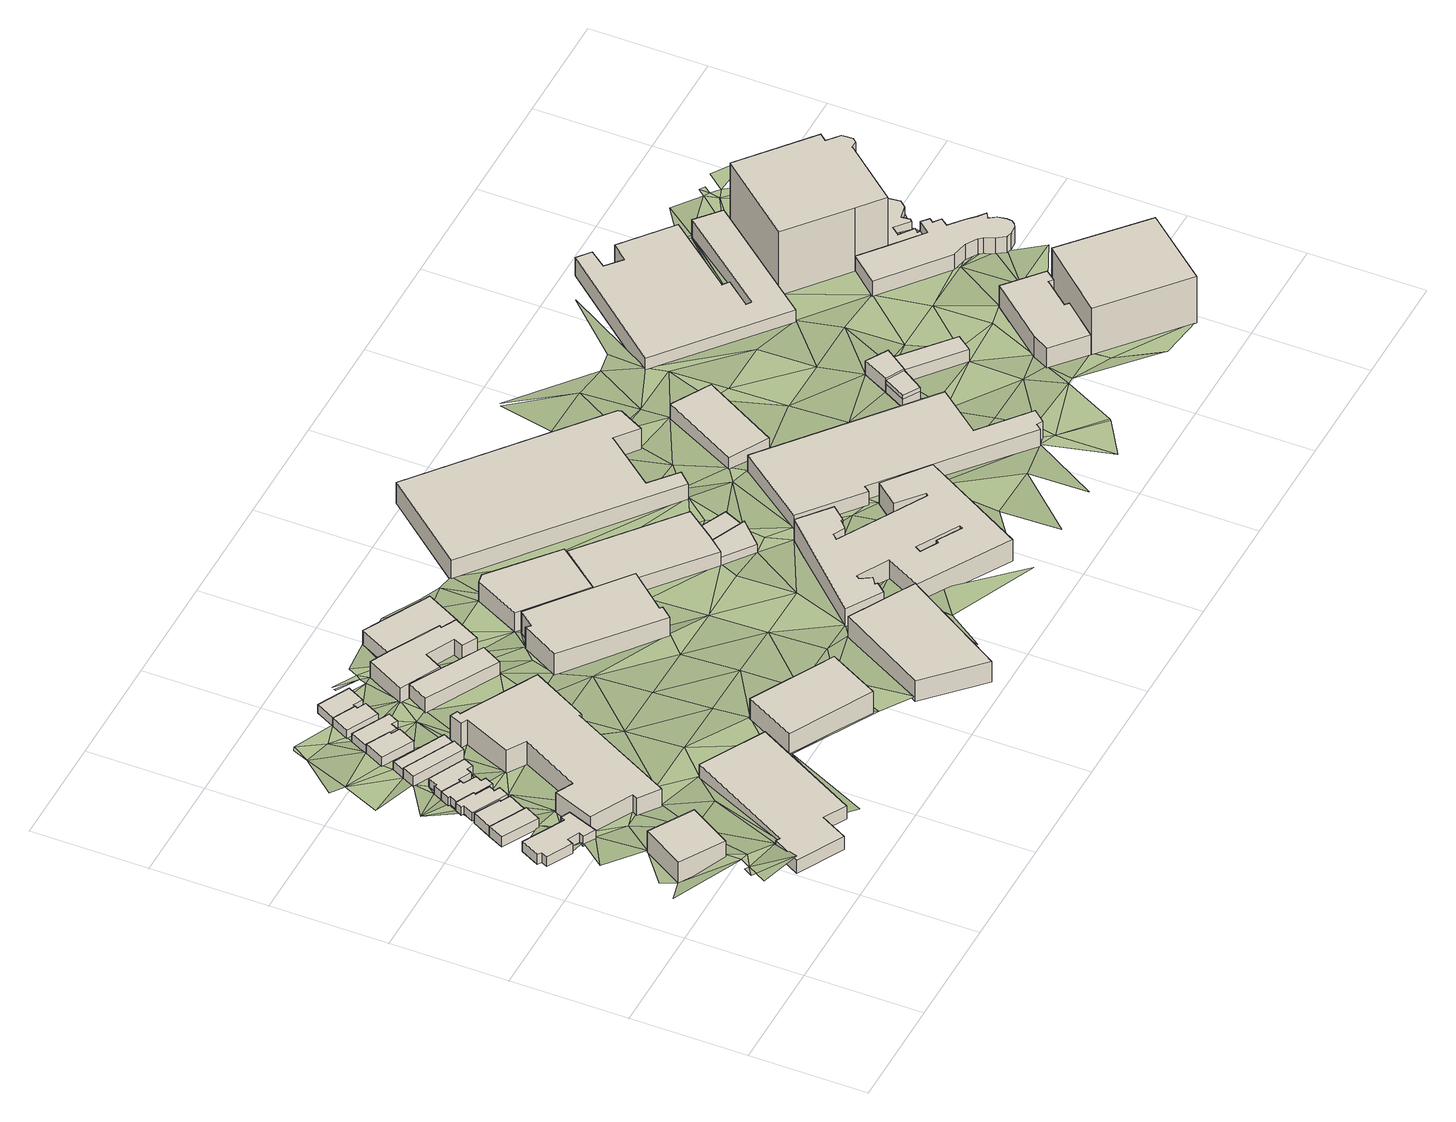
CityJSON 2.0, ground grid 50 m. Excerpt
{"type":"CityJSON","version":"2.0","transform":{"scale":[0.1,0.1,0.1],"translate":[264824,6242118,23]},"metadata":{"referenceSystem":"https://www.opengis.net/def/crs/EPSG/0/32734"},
"CityObjects":{
"building1":{"type":"Building","attributes":{"address":"28 Queens Park Road Salt River Cape Town","building":"manufacture","building:levels":"3","footprint":{"type":"Polygon"},"plus_code":"C5XFX8X5+XMR","ground_height":41.15,"building_height":9.7,"roof_height":50.85},"geometry":[{"type":"Solid","lod":"1","boundaries":[[[[0,1,2,3]],[[1,4,5,2]],[[4,6,7,5]],[[6,0,3,7]],[[3,2,5,7]],[[6,4,1,0]]]]}]},
"building2":{"type":"Building","attributes":{"address":"27B Hares Avenue Salt River Cape Town","building":"commercial","building:levels":"1","footprint":{"type":"Polygon"},"plus_code":"C4XVXMXQ+XQX","ground_height":38.68,"building_height":4.1,"roof_height":42.78},"geometry":[{"type":"Solid","lod":"1","boundaries":[[[[8,9,10,11]],[[9,12,13,10]],[[12,14,15,13]],[[14,16,17,15]],[[16,18,19,17]],[[18,20,21,19]],[[20,22,23,21]],[[22,24,25,23]],[[24,26,27,25]],[[26,28,29,27]],[[28,30,31,29]],[[30,8,11,31]],[[11,10,13,15,17,19,21,23,25,27,29,31]],[[30,28,26,24,22,20,18,16,14,12,9,8]]]]}]},
"building3":{"type":"Building","attributes":{"address":"27A Hares Avenue Salt River Cape Town","building":"house","building:levels":"1","footprint":{"type":"Polygon"},"plus_code":"C4XVXMX8+XGX","ground_height":37.43,"building_height":4.1,"roof_height":41.53},"geometry":[{"type":"Solid","lod":"1","boundaries":[[[[32,33,34,35]],[[33,36,37,34]],[[36,38,39,37]],[[38,40,41,39]],[[40,32,35,41]],[[35,34,37,39,41]],[[40,38,36,33,32]]]]}]},
"building4":{"type":"Building","attributes":{"address":"27 Hares Avenue Salt River Cape Town","building":"house","building:levels":"1","footprint":{"type":"Polygon"},"plus_code":"C5X2XRX6+XQV","ground_height":37.43,"building_height":4.1,"roof_height":41.53},"geometry":[{"type":"Solid","lod":"1","boundaries":[[[[32,40,41,35]],[[40,42,43,41]],[[42,44,45,43]],[[44,46,47,45]],[[46,48,49,47]],[[48,32,35,49]],[[35,41,43,45,47,49]],[[48,46,44,42,40,32]]]]}]},
"building5":{"type":"Building","attributes":{"address":"25 Hares Avenue Salt River Cape Town","building":"house","building:levels":"1","footprint":{"type":"Polygon"},"plus_code":"C5X7X9XQ+XFV","ground_height":36.45,"building_height":4.1,"roof_height":40.55},"geometry":[{"type":"Solid","lod":"1","boundaries":[[[[50,51,52,53,54,55]],[[51,56,57,53,52]],[[56,58,59,57]],[[58,60,61,59]],[[60,62,63,61]],[[62,64,65,63]],[[64,66,67,65]],[[66,68,69,67]],[[68,70,71,69]],[[70,72,73,71]],[[72,50,55,54,73]],[[54,53,57,59,61,63,65,67,69,71,73]],[[72,70,68,66,64,62,60,58,56,51,50]]]]}]},
"building6":{"type":"Building","attributes":{"address":"23 Hares Avenue Salt River Cape Town","building":"house","building:levels":"1","footprint":{"type":"Polygon"},"plus_code":"C5XCX6XR+X9R","ground_height":35.46,"building_height":4.1,"roof_height":39.56},"geometry":[{"type":"Solid","lod":"1","boundaries":[[[[74,75,55,52]],[[75,76,77,55]],[[76,78,79,77]],[[78,80,81,79]],[[80,82,83,81]],[[82,84,85,83]],[[84,86,87,85]],[[86,88,89,87]],[[88,90,91,89]],[[90,92,93,91]],[[92,74,52,93]],[[52,55,77,79,81,83,85,87,89,91,93]],[[92,90,88,86,84,82,80,78,76,75,74]]]]}]},
"building7":{"type":"Building","attributes":{"address":"21 Hares Avenue Salt River Cape Town","building":"house","building:levels":"1","footprint":{"type":"Polygon"},"plus_code":"C5XJXVXQ+XWW","ground_height":35.46,"building_height":4.1,"roof_height":39.56},"geometry":[{"type":"Solid","lod":"1","boundaries":[[[[88,86,87,89]],[[86,94,95,87]],[[94,96,97,95]],[[96,98,99,97]],[[98,100,101,99]],[[100,102,103,101]],[[102,104,105,103]],[[104,106,107,105]],[[106,108,109,107]],[[108,88,89,109]],[[89,87,95,97,99,101,103,105,107,109]],[[108,106,104,102,100,98,96,94,86,88]]]]}]},
"building8":{"type":"Building","attributes":{"address":"21 Queens Park Road Salt River Cape Town","building":"manufacture","building:levels":"1","footprint":{"type":"Polygon"},"plus_code":"C7XQX5X5+XXR","ground_height":41.12,"building_height":4.1,"roof_height":45.22},"geometry":[{"type":"Solid","lod":"1","boundaries":[[[[110,111,112,113]],[[111,114,115,112]],[[114,116,117,115]],[[116,118,119,117]],[[118,120,121,119]],[[120,122,123,121]],[[122,124,125,123]],[[124,110,113,125]],[[113,112,115,117,119,121,123,125]],[[124,122,120,118,116,114,111,110]]]]}]},
"building9":{"type":"Building","attributes":{"address":"19B Hares Avenue Salt River Cape Town","building":"house","building:levels":"1","footprint":{"type":"Polygon"},"plus_code":"C5XXXRXM+X5R","ground_height":35.46,"building_height":4.1,"roof_height":39.56},"geometry":[{"type":"Solid","lod":"1","boundaries":[[[[126,127,128,129,130,131]],[[127,132,133,129,128]],[[132,134,135,133]],[[134,126,131,130,135]],[[130,129,133,135]],[[134,132,127,126]]]]}]},
"building10":{"type":"Building","attributes":{"address":"19A Hares Avenue Salt River Cape Town","building":"house","building:levels":"1","footprint":{"type":"Polygon"},"plus_code":"C6X4XHX5+X9W","ground_height":34.45,"building_height":4.1,"roof_height":38.55},"geometry":[{"type":"Solid","lod":"1","boundaries":[[[[126,136,137,131]],[[136,138,139,137]],[[138,127,128,139]],[[127,126,131,128]],[[131,137,139,128]],[[127,138,136,126]]]]}]},
"building11":{"type":"Building","attributes":{"address":"Queens Park Studios 24 Queens Park Road Salt River Cape Town","building":"industrial","building:levels":"3","footprint":{"type":"Polygon"},"plus_code":"C7X2XMXH+XVV","ground_height":37.39,"building_height":9.7,"roof_height":47.09},"geometry":[{"type":"Solid","lod":"1","boundaries":[[[[140,141,142,143]],[[141,144,145,142]],[[144,146,147,145]],[[146,148,149,147]],[[148,150,151,149]],[[150,152,153,151]],[[152,154,155,153]],[[154,156,157,155]],[[156,158,159,157]],[[158,160,161,159]],[[160,162,163,161]],[[162,164,165,163]],[[164,166,167,165]],[[166,168,169,167]],[[168,170,171,169]],[[170,140,143,171]],[[143,142,145,147,149,151,153,155,157,159,161,163,165,167,169,171]],[[170,168,166,164,162,160,158,156,154,152,150,148,146,144,141,140]]]]}]},
"building12":{"type":"Building","attributes":{"address":"19 Hares Avenue Salt River Cape Town","building":"house","building:levels":"1","footprint":{"type":"Polygon"},"plus_code":"C6X3XFXV+XQR","ground_height":34.45,"building_height":4.1,"roof_height":38.55},"geometry":[{"type":"Solid","lod":"1","boundaries":[[[[172,173,174,175,176,177]],[[173,178,179,175,174]],[[178,180,181,179]],[[180,182,183,181]],[[182,184,185,183]],[[184,172,177,176,185]],[[176,175,179,181,183,185]],[[184,182,180,178,173,172]]]]}]},
"building13":{"type":"Building","attributes":{"address":"17 Hares Avenue Salt River Cape Town","building":"house","building:levels":"1","footprint":{"type":"Polygon"},"plus_code":"C6X6XJX4+XPW","ground_height":33.42,"building_height":4.1,"roof_height":37.52},"geometry":[{"type":"Solid","lod":"1","boundaries":[[[[186,187,188,177]],[[187,189,190,188]],[[189,191,192,190]],[[191,193,194,192]],[[193,195,196,194]],[[195,197,198,196]],[[197,199,200,198]],[[199,186,177,200]],[[177,188,190,192,194,196,198,200]],[[199,197,195,193,191,189,187,186]]]]}]},
"building14":{"type":"Building","attributes":{"address":"15 Hares Avenue Salt River Cape Town","building":"house","building:levels":"1","footprint":{"type":"Polygon"},"plus_code":"C6XGXQX5+X5R","ground_height":32.94,"building_height":4.1,"roof_height":37.04},"geometry":[{"type":"Solid","lod":"1","boundaries":[[[[201,202,203,204]],[[202,205,206,203]],[[205,207,208,206]],[[207,209,210,208]],[[209,211,212,210]],[[211,201,204,212]],[[204,203,206,208,210,212]],[[211,209,207,205,202,201]]]]}]},
"building15":{"type":"Building","attributes":{"address":"13 Hares Avenue Salt River Cape Town","building":"house","building:levels":"1","footprint":{"type":"Polygon"},"plus_code":"C6XRX3XH+XPW","ground_height":32.94,"building_height":4.1,"roof_height":37.04},"geometry":[{"type":"Solid","lod":"1","boundaries":[[[[201,211,212,204]],[[211,213,214,212]],[[213,215,216,214]],[[215,217,218,216]],[[217,219,220,218]],[[219,201,204,220]],[[204,212,214,216,218,220]],[[219,217,215,213,211,201]]]]}]},
"building16":{"type":"Building","attributes":{"address":"Brickfield Park 16 Brickfield Road Salt River Cape Town","building":"industrial","building:levels":"3","footprint":{"type":"Polygon"},"plus_code":"CCX6X3X6+X2V","ground_height":38.46,"building_height":9.7,"roof_height":48.16},"geometry":[{"type":"Solid","lod":"1","boundaries":[[[[221,222,223,224]],[[222,225,226,223]],[[225,227,228,226]],[[227,221,224,228]],[[224,223,226,228]],[[227,225,222,221]]]]}]},
"building17":{"type":"Building","attributes":{"address":"Salt River","building":"industrial","building:levels":"2","footprint":{"type":"Polygon"},"plus_code":"C8X8X7X8+X9V","ground_height":33.45,"building_height":6.9,"roof_height":40.35},"geometry":[{"type":"Solid","lod":"1","boundaries":[[[[229,230,231,232]],[[230,233,234,231]],[[233,235,236,234]],[[235,229,232,236]],[[232,231,234,236]],[[235,233,230,229]]]]}]},
"building18":{"type":"Building","attributes":{"address":"Salt River Cape Town","building":"industrial","building:levels":"2","footprint":{"type":"Polygon"},"plus_code":"C8XCXRXR+X7V","ground_height":33.45,"building_height":6.9,"roof_height":40.35},"geometry":[{"type":"Solid","lod":"1","boundaries":[[[[237,238,239,240,241,242]],[[238,243,244,240,239]],[[243,245,246,244]],[[245,247,248,246]],[[247,249,250,248]],[[249,251,252,250]],[[251,253,254,252]],[[253,255,256,254]],[[255,257,258,256]],[[257,259,260,258]],[[259,237,242,241,260]],[[241,240,244,246,248,250,252,254,256,258,260]],[[259,257,255,253,251,249,247,245,243,238,237]]]]}]},
"building19":{"type":"Building","attributes":{"address":"The Royal Queens Park Road Salt River Cape Town","building":"office","building:levels":"2","footprint":{"type":"Polygon"},"plus_code":"C9XFX3X5+XHV","ground_height":31.64,"building_height":6.9,"roof_height":38.54},"geometry":[{"type":"Solid","lod":"1","boundaries":[[[[261,262,242,239]],[[262,263,264,242]],[[263,265,266,264]],[[265,267,268,266]],[[267,261,239,268]],[[239,242,264,266,268]],[[267,265,263,262,261]]]]}]},
"building20":{"type":"Building","attributes":{"address":"Kings Cross Corner 9 Queens Park Road Salt River Cape Town","building":"commercial","building:levels":"3","footprint":{"type":"Polygon"},"plus_code":"CCXQX9XQ+X8X","ground_height":34.13,"building_height":9.7,"roof_height":43.83},"geometry":[{"type":"Solid","lod":"1","boundaries":[[[[269,270,271,272]],[[270,273,274,271]],[[273,275,276,274]],[[275,277,278,276]],[[277,279,280,278]],[[279,281,282,280]],[[281,283,284,282]],[[283,269,272,284]],[[272,271,274,276,278,280,282,284]],[[283,281,279,277,275,273,270,269]]]]}]},
"building21":{"type":"Building","attributes":{"building":"parking","building:levels":"3","footprint":{"type":"Polygon"},"plus_code":"CGXPXCXX+X6V","ground_height":36.58,"building_height":9.7,"roof_height":46.28},"geometry":[{"type":"Solid","lod":"1","boundaries":[[[[285,286,287,288]],[[286,289,290,287]],[[289,291,292,290]],[[291,285,288,292]],[[288,287,290,292]],[[291,289,286,285]]]]}]},
"building22":{"type":"Building","attributes":{"address":"7 Queens Park Road Salt River Cape Town","building":"commercial","building:levels":"3","footprint":{"type":"Polygon"},"plus_code":"CFX7XGXV+XPX","ground_height":32.07,"building_height":9.7,"roof_height":41.77},"geometry":[{"type":"Solid","lod":"1","boundaries":[[[[293,294,295,296]],[[294,297,298,295]],[[297,299,300,298]],[[299,301,302,300]],[[301,293,296,302]],[[296,295,298,300,302]],[[301,299,297,294,293]]]]}]},
"building23":{"type":"Building","attributes":{"address":"Factory Road Salt River Cape Town","building":"industrial","building:levels":"2","footprint":{"type":"Polygon"},"plus_code":"CGXWXJXF+XPR","ground_height":33.31,"building_height":6.9,"roof_height":40.21},"geometry":[{"type":"Solid","lod":"1","boundaries":[[[[303,304,305,306,307,308,309]],[[304,310,311,312,306,305]],[[310,313,314,312,311]],[[313,315,316,314]],[[315,317,318,316]],[[317,303,309,308,307,318]],[[307,306,312,314,316,318]],[[317,315,313,310,304,303]]]]}]},
"building24":{"type":"Building","attributes":{"address":"Brickfield Road Salt River Cape Town","building":"retail","building:levels":"1","footprint":{"type":"Polygon"},"plus_code":"CJX4X9X9+XCW","ground_height":33.38,"building_height":4.1,"roof_height":37.48},"geometry":[{"type":"Solid","lod":"1","boundaries":[[[[319,320,321,305,322,323]],[[320,324,308,305,321]],[[324,325,326,308]],[[325,327,328,326]],[[327,319,323,322,328]],[[322,305,308,326,328]],[[327,325,324,320,319]]]]}]},
"building25":{"type":"Building","attributes":{"address":"Brickworks 15 Brickfield Road Salt River Cape Town","building":"yes","building:levels":"3","footprint":{"type":"Polygon"},"plus_code":"CMX8XCX3+XRX","ground_height":34.25,"building_height":9.7,"roof_height":43.95},"geometry":[{"type":"Solid","lod":"1","boundaries":[[[[329,330,331,332]],[[330,333,334,331]],[[333,335,336,334]],[[335,337,338,336]],[[337,339,340,338]],[[339,341,342,340]],[[341,343,344,342]],[[343,345,346,344]],[[345,347,348,346]],[[347,349,350,348]],[[349,351,352,350]],[[351,353,354,352]],[[353,355,356,354]],[[355,357,358,356]],[[357,359,360,358]],[[359,361,362,360]],[[361,363,364,362]],[[363,365,366,364]],[[365,367,368,366]],[[367,369,370,368]],[[369,371,372,370]],[[371,329,332,372]],[[373,374,375,376]],[[374,377,378,375]],[[377,379,380,378]],[[379,381,382,380]],[[381,383,384,382]],[[383,373,376,384]],[[332,331,334,336,338,340,342,344,346,348,350,352,354,356,358,360,362,364,366,368,370,372],[376,375,378,380,382,384]],[[371,369,367,365,363,361,359,357,355,353,351,349,347,345,343,341,339,337,335,333,330,329],[383,381,379,377,374,373]]]]}]},
"building26":{"type":"Building","attributes":{"address":"Salt River Cape Town","building":"retail","building:levels":"1","footprint":{"type":"Polygon"},"plus_code":"CJX8XHXW+XFV","ground_height":32.56,"building_height":4.1,"roof_height":36.66},"geometry":[{"type":"Solid","lod":"1","boundaries":[[[[385,386,321,311]],[[386,387,323,321]],[[387,388,389,323]],[[388,385,311,389]],[[311,321,323,389]],[[388,387,386,385]]]]}]},
"building27":{"type":"Building","attributes":{"address":"Judge Clothing Factory - Rex Trueform Victoria Road Salt River Cape Town","building":"construction","building:levels":"3","footprint":{"type":"Polygon"},"plus_code":"CHXQXWX4+XGX","ground_height":29.74,"building_height":9.7,"roof_height":39.44},"geometry":[{"type":"Solid","lod":"1","boundaries":[[[[390,391,392,393]],[[391,394,395,392]],[[394,396,397,395]],[[396,398,399,397]],[[398,400,401,399]],[[400,402,403,401]],[[402,404,405,403]],[[404,406,407,405]],[[406,390,393,407]],[[393,392,395,397,399,401,403,405,407]],[[406,404,402,400,398,396,394,391,390]]]]}]},
"building28":{"type":"Building","attributes":{"address":"9 Brickfield Road Salt River Cape Town","building":"warehouse","building:levels":"2","footprint":{"type":"Polygon"},"plus_code":"CQX4XHXR+X3R","ground_height":32.57,"building_height":6.9,"roof_height":39.47},"geometry":[{"type":"Solid","lod":"1","boundaries":[[[[408,409,410,411]],[[409,412,413,410]],[[412,414,415,413]],[[414,416,417,415]],[[416,418,419,417]],[[418,420,421,419]],[[420,422,423,421]],[[422,424,425,423]],[[424,426,427,425]],[[426,408,411,427]],[[411,410,413,415,417,419,421,423,425,427]],[[426,424,422,420,418,416,414,412,409,408]]]]}]},
"building29":{"type":"Building","attributes":{"address":"346 Victoria Road Salt River Cape Town","building":"retail","building:levels":"2","footprint":{"type":"Polygon"},"plus_code":"CQX3X6XR+XCR","ground_height":29.7,"building_height":6.9,"roof_height":36.6},"geometry":[{"type":"Solid","lod":"1","boundaries":[[[[428,429,430,431]],[[429,432,433,430]],[[432,434,435,433]],[[434,428,431,435]],[[431,430,433,435]],[[434,432,429,428]]]]}]},
"building30":{"type":"Building","attributes":{"building":"yes","building:levels":"1","footprint":{"type":"Polygon"},"plus_code":"CVXGXVX3+XVX","ground_height":29.47,"building_height":4.1,"roof_height":33.57},"geometry":[{"type":"Solid","lod":"1","boundaries":[[[[436,437,438,439]],[[437,440,441,438]],[[440,442,443,441]],[[442,436,439,443]],[[439,438,441,443]],[[442,440,437,436]]]]}]},
"building31":{"type":"Building","attributes":{"building":"yes","building:levels":"2","footprint":{"type":"Polygon"},"plus_code":"CVXVXQXG+X3W","ground_height":29.47,"building_height":6.9,"roof_height":36.37},"geometry":[{"type":"Solid","lod":"1","boundaries":[[[[437,436,439,444,445,446,447,438]],[[436,448,449,450,445,444,439]],[[448,451,452,453,450,449]],[[451,454,455,456,453,452]],[[454,437,438,447,446,456,455]],[[446,445,450,453,456]],[[454,451,448,436,437]]]]}]},
"building32":{"type":"Building","attributes":{"building":"yes","building:levels":"2","footprint":{"type":"Polygon"},"plus_code":"C2X9XJX5+XRW","ground_height":28.77,"building_height":6.9,"roof_height":35.67},"geometry":[{"type":"Solid","lod":"1","boundaries":[[[[457,458,441,459,447,438]],[[458,460,443,461,459,441]],[[460,462,439,444,461,443]],[[462,463,464,444,439]],[[463,465,466,464]],[[465,467,449,466]],[[467,468,452,449]],[[468,469,455,452]],[[469,457,438,447,455]],[[447,459,461,444,464,466,449,452,455]],[[469,468,467,465,463,462,460,458,457]]]]}]},
"building33":{"type":"Building","attributes":{"address":"348 Victoria Road Salt River Cape Town","building":"retail","building:levels":"3","footprint":{"type":"Polygon"},"plus_code":"C4X8XPXF+XRV","ground_height":29.49,"building_height":9.7,"roof_height":39.19},"geometry":[{"type":"Solid","lod":"1","boundaries":[[[[470,471,472,473]],[[471,474,475,472]],[[474,476,477,475]],[[476,478,479,477]],[[478,480,481,479]],[[480,482,483,481]],[[482,484,485,483]],[[484,486,487,485]],[[486,470,473,487]],[[473,472,475,477,479,481,483,485,487]],[[486,484,482,480,478,476,474,471,470]]]]}]},
"building34":{"type":"Building","attributes":{"address":"Salt River Cape Town","building":"retail","building:levels":"2","footprint":{"type":"Polygon"},"plus_code":"CVXVX7XP+XMW","ground_height":25.81,"building_height":6.9,"roof_height":32.71},"geometry":[{"type":"Solid","lod":"1","boundaries":[[[[488,489,490,491]],[[489,492,493,490]],[[492,494,495,493]],[[494,496,497,495]],[[496,498,499,497]],[[498,500,501,499]],[[500,502,503,501]],[[502,504,505,503]],[[504,506,507,505]],[[506,508,509,507]],[[508,510,511,509]],[[510,512,513,511]],[[512,514,515,513]],[[514,488,491,515]],[[491,490,493,495,497,499,501,503,505,507,509,511,513,515]],[[514,512,510,508,506,504,502,500,498,496,494,492,489,488]]]]}]},
"building35":{"type":"Building","attributes":{"address":"Industria House 350 Victoria Road Salt River Cape Town","building":"commercial","building:levels":"8","footprint":{"type":"Polygon"},"plus_code":"C5XCXHX3+X9W","ground_height":29,"building_height":23.7,"roof_height":52.7},"geometry":[{"type":"Solid","lod":"1","boundaries":[[[[516,517,518,519,520]],[[517,521,522,518]],[[521,523,524,525,522]],[[523,516,520,519,525,524]],[[519,518,522,525]],[[523,521,517,516]]]]}]},
"building36":{"type":"Building","attributes":{"building":"yes","building:levels":"2","footprint":{"type":"Polygon"},"plus_code":"C5XFXXX8+XRX","ground_height":27.63,"building_height":6.9,"roof_height":34.53},"geometry":[{"type":"Solid","lod":"1","boundaries":[[[[526,527,528,529,530]],[[527,531,532,529,528]],[[531,533,534,532]],[[533,535,536,534]],[[535,537,538,536]],[[537,539,540,538]],[[539,541,542,540]],[[541,543,544,542]],[[543,545,546,544]],[[545,547,548,546]],[[547,549,550,548]],[[549,551,552,550]],[[551,553,554,552]],[[553,555,556,554]],[[555,557,558,556]],[[557,559,560,558]],[[559,561,562,560]],[[561,563,564,562]],[[563,565,566,564]],[[565,567,568,566]],[[567,569,570,568]],[[569,571,572,570]],[[571,573,574,575,572]],[[573,576,577,578,575,574]],[[576,526,530,578,577]],[[530,529,532,534,536,538,540,542,544,546,548,550,552,554,556,558,560,562,564,566,568,570,572,575,578]],[[576,573,571,569,567,565,563,561,559,557,555,553,551,549,547,545,543,541,539,537,535,533,531,527,526]]]]}]},
"building37":{"type":"Building","attributes":{"address":"Durham Square Apartment Complex 32 Durham Avenue Salt River Cape Town","building":"apartments","building:levels":"11","building:flats":"139","footprint":{"type":"Polygon"},"plus_code":"C4XPXXXR+XFV","ground_height":26.82,"building_height":32.1,"roof_height":58.92},"geometry":[{"type":"Solid","lod":"1","boundaries":[[[[579,580,577,578,581,582,530]],[[580,583,584,585,581,578,577]],[[583,586,587,588,585,584]],[[586,589,590,591,588,587]],[[589,592,593,594,591,590]],[[592,595,596,594,593]],[[595,597,598,596]],[[597,599,600,598]],[[599,601,602,600]],[[601,603,604,602]],[[603,579,530,582,604]],[[582,581,585,588,591,594,596,598,600,602,604]],[[603,601,599,597,595,592,589,586,583,580,579]]]]}]},
"building38":{"type":"Building","attributes":{"building":"yes","building:levels":"1","footprint":{"type":"Polygon"},"plus_code":"C6X3X6X8+X5V","ground_height":25.59,"building_height":4.1,"roof_height":29.69},"geometry":[{"type":"Solid","lod":"1","boundaries":[[[[605,606,607,608]],[[606,609,610,607]],[[609,611,612,610]],[[611,613,614,612]],[[613,615,616,614]],[[615,617,618,616]],[[617,619,620,618]],[[619,621,622,620]],[[621,623,624,622]],[[623,625,626,624]],[[625,627,593,626]],[[627,628,590,593]],[[628,629,587,590]],[[629,630,584,587]],[[630,631,577,584]],[[631,632,574,577]],[[632,605,608,574]],[[608,607,610,612,614,616,618,620,622,624,626,593,590,587,584,577,574]],[[632,631,630,629,628,627,625,623,621,619,617,615,613,611,609,606,605]]]]}]},
"terrain1":{"type":"TINRelief","geometry":[{"type":"CompositeSurface","lod":"1","boundaries":[[[633,634,6]],[[6,635,636]],[[637,638,639]],[[639,640,637]],[[638,641,642]],[[634,643,6]],[[642,639,638]],[[634,639,644]],[[643,634,644]],[[645,646,635]],[[639,642,647]],[[646,645,648]],[[648,649,650]],[[639,647,644]],[[651,649,648]],[[644,652,643]],[[30,653,654]],[[655,645,635]],[[652,644,647]],[[652,655,635]],[[655,656,645]],[[656,26,645]],[[28,653,30]],[[657,658,659]],[[660,46,659]],[[56,661,658]],[[653,28,662]],[[26,656,662]],[[656,655,663]],[[26,662,28]],[[664,665,647]],[[661,56,666]],[[662,38,653]],[[652,667,655]],[[647,665,652]],[[661,666,88]],[[42,40,38]],[[56,51,668]],[[659,46,669]],[[668,666,56]],[[655,667,663]],[[42,38,662]],[[88,108,661]],[[44,42,46]],[[667,652,670]],[[42,669,46]],[[661,108,671]],[[42,662,672]],[[673,674,127]],[[675,676,677]],[[652,665,670]],[[42,672,669]],[[672,662,678]],[[674,671,127]],[[672,679,669]],[[679,677,680]],[[675,677,681]],[[106,104,108]],[[679,681,677]],[[108,104,671]],[[679,672,681]],[[665,664,682]],[[683,684,673]],[[82,86,84]],[[94,86,96]],[[673,127,138]],[[685,82,686]],[[82,96,86]],[[681,672,687]],[[672,678,688]],[[138,689,673]],[[685,681,687]],[[670,665,682]],[[100,82,685]],[[104,690,671]],[[96,82,100]],[[96,100,98]],[[691,683,673]],[[673,689,691]],[[682,692,670]],[[100,685,687]],[[688,687,672]],[[104,102,690]],[[693,694,695]],[[687,690,100]],[[689,138,696]],[[102,100,690]],[[692,697,670]],[[698,699,683]],[[683,691,700]],[[698,683,700]],[[690,687,701]],[[138,702,696]],[[703,692,682]],[[700,691,199]],[[704,690,705]],[[701,705,690]],[[700,199,706]],[[698,700,707]],[[695,124,693]],[[708,704,705]],[[709,180,710]],[[704,708,702]],[[707,700,706]],[[711,710,712]],[[703,713,692]],[[710,180,712]],[[713,697,692]],[[706,199,205]],[[696,702,714]],[[180,696,714]],[[682,124,703]],[[715,712,180]],[[716,712,715]],[[714,702,708]],[[205,199,717]],[[714,708,718]],[[180,714,715]],[[714,717,715]],[[719,124,695]],[[713,720,697]],[[718,721,714]],[[722,723,718]],[[211,209,207]],[[205,717,724]],[[724,717,714]],[[215,213,211]],[[720,713,725]],[[703,124,726]],[[207,215,211]],[[205,724,207]],[[726,124,719]],[[721,718,723]],[[713,703,727]],[[714,721,724]],[[719,695,728]],[[215,207,724]],[[140,720,725]],[[140,723,722]],[[703,726,727]],[[729,724,721]],[[730,217,731]],[[215,724,731]],[[217,215,731]],[[713,732,725]],[[727,733,713]],[[728,695,734]],[[724,729,735]],[[736,737,738]],[[721,723,739]],[[724,243,731]],[[725,732,140]],[[740,737,741]],[[733,732,713]],[[243,737,731]],[[723,140,739]],[[243,741,737]],[[729,235,735]],[[727,726,742]],[[741,243,743]],[[741,743,744]],[[745,739,140]],[[743,243,238]],[[140,732,745]],[[742,733,727]],[[746,735,747]],[[748,742,726]],[[748,726,221]],[[728,734,221]],[[735,235,747]],[[744,743,267]],[[267,743,238]],[[745,749,739]],[[734,750,221]],[[747,751,746]],[[739,749,235]],[[733,752,732]],[[747,235,753]],[[733,742,752]],[[745,754,749]],[[749,754,235]],[[235,754,753]],[[745,732,755]],[[748,221,756]],[[757,753,758]],[[732,752,755]],[[759,757,760]],[[742,748,761]],[[754,301,753]],[[753,301,758]],[[750,762,221]],[[277,754,763]],[[757,764,760]],[[757,758,764]],[[301,764,758]],[[765,267,766]],[[742,761,752]],[[301,754,277]],[[761,748,756]],[[756,221,762]],[[766,767,765]],[[764,301,299]],[[768,755,752]],[[301,277,769]],[[752,761,768]],[[764,299,766]],[[767,766,770]],[[755,768,771]],[[761,756,772]],[[756,762,772]],[[769,277,317]],[[773,771,774]],[[277,775,317]],[[776,770,766]],[[766,299,776]],[[774,771,768]],[[299,297,776]],[[777,772,762]],[[774,775,773]],[[761,778,768]],[[778,761,772]],[[776,297,779]],[[780,291,781]],[[762,291,777]],[[315,769,317]],[[782,779,297]],[[774,768,783]],[[778,784,768]],[[317,775,783]],[[769,315,785]],[[297,785,782]],[[777,291,786]],[[291,780,787]],[[775,774,783]],[[786,291,787]],[[788,786,789]],[[784,783,768]],[[780,790,787]],[[789,791,792]],[[315,782,785]],[[778,772,793]],[[787,794,786]],[[789,786,794]],[[791,789,794]],[[778,795,784]],[[780,796,790]],[[797,782,315]],[[784,795,783]],[[798,787,790]],[[779,782,799]],[[795,778,793]],[[797,315,800]],[[801,802,803]],[[802,801,804]],[[805,806,807]],[[782,797,799]],[[808,795,793]],[[803,802,809]],[[810,795,808]],[[811,805,812]],[[813,805,807]],[[802,814,809]],[[808,793,815]],[[385,816,800]],[[808,815,810]],[[800,799,797]],[[816,385,388]],[[388,817,810]],[[812,805,813]],[[815,793,818]],[[807,819,813]],[[820,818,812]],[[800,816,799]],[[815,818,820]],[[812,813,820]],[[799,816,388]],[[815,821,810]],[[810,821,388]],[[822,815,820]],[[820,813,823]],[[819,357,813]],[[821,799,388]],[[798,824,351]],[[820,823,822]],[[799,821,825]],[[822,823,826]],[[821,815,827]],[[828,825,829]],[[823,351,826]],[[830,825,821]],[[831,828,829]],[[832,824,833]],[[829,825,830]],[[827,830,821]],[[834,390,835]],[[351,824,832]],[[829,836,831]],[[830,827,837]],[[826,351,838]],[[830,839,829]],[[839,836,829]],[[351,832,838]],[[838,832,840]],[[837,827,841]],[[842,836,839]],[[843,835,842]],[[834,835,844]],[[839,843,842]],[[841,827,426]],[[834,844,845]],[[835,843,844]],[[846,837,841]],[[847,848,838]],[[432,837,846]],[[838,849,850]],[[849,838,848]],[[851,852,853]],[[852,849,848]],[[847,854,848]],[[855,843,839]],[[426,851,853]],[[856,857,844]],[[844,843,856]],[[839,432,855]],[[858,841,426]],[[846,859,432]],[[860,848,854]],[[858,437,841]],[[841,454,846]],[[843,861,856]],[[861,843,855]],[[858,426,862]],[[855,432,859]],[[848,863,852]],[[858,862,864]],[[454,841,437]],[[853,852,865]],[[848,860,863]],[[846,866,859]],[[426,853,865]],[[864,862,436]],[[866,846,454]],[[861,867,856]],[[862,426,463]],[[859,868,855]],[[865,852,863]],[[868,861,855]],[[868,859,866]],[[862,463,436]],[[426,865,463]],[[865,863,869]],[[870,867,861]],[[869,863,871]],[[872,866,454]],[[448,873,451]],[[868,874,861]],[[872,454,451]],[[865,875,463]],[[869,875,865]],[[868,866,874]],[[873,448,465]],[[876,869,871]],[[872,451,873]],[[876,871,877]],[[871,878,877]],[[874,866,872]],[[465,463,879]],[[879,463,875]],[[876,877,880]],[[878,881,877]],[[465,882,873]],[[876,880,883]],[[873,884,872]],[[885,880,877]],[[877,881,885]],[[882,465,879]],[[886,887,888]],[[874,872,884]],[[879,875,889]],[[873,882,884]],[[874,884,890]],[[517,883,880]],[[891,892,888]],[[882,879,889]],[[893,883,894]],[[895,894,883]],[[887,896,888]],[[895,883,517]],[[890,884,897]],[[891,898,892]],[[899,874,890]],[[891,888,900]],[[882,901,884]],[[882,889,902]],[[470,903,889]],[[895,517,470]],[[903,902,889]],[[882,902,901]],[[900,898,891]],[[900,888,896]],[[517,904,470]],[[903,470,905]],[[601,899,890]],[[903,906,902]],[[901,902,907]],[[896,898,900]],[[902,908,907]],[[909,906,903]],[[902,910,908]],[[910,902,906]],[[903,905,909]],[[911,898,896]],[[912,913,914]],[[915,916,912]],[[896,899,917]],[[912,916,569]],[[918,565,569]],[[919,920,565]],[[913,912,921]],[[601,922,899]],[[912,569,921]],[[911,896,917]],[[899,922,917]],[[923,924,925]],[[601,926,922]],[[922,927,917]],[[927,928,917]],[[929,927,922]],[[926,930,931]],[[927,932,928]],[[933,922,926]],[[922,933,929]],[[934,929,935]]]}]}
},
"vertices":[
[291,463,173],[401,645,173],[401,645,278],[291,463,278],[215,756,173],[215,756,278],[105,574,173],[105,574,278],
[44,1196,148],[1,1114,148],[1,1114,198],[44,1196,198],[17,1102,148],[17,1102,198],[4,1076,148],[4,1076,198],[113,1019,148],[113,1019,198],[127,1046,148],[127,1046,198],[177,1021,148],[177,1021,198],[167,999,148],[167,999,198],[219,972,148],[219,972,198],[269,1104,148],[269,1104,198],[230,1122,148],[230,1122,198],[219,1104,148],[219,1104,198],
[81,1351,135],[46,1283,135],[46,1283,185],[81,1351,185],[201,1201,135],[201,1201,185],[238,1270,135],[238,1270,185],[228,1274,135],[228,1274,185],
[270,1352,135],[270,1352,185],[229,1373,135],[229,1373,185],[232,1378,135],[232,1378,185],[125,1435,135],[125,1435,185],
[239,1490,134],[170,1524,134],[170,1524,166],[170,1524,175],[239,1490,175],[239,1490,166],[161,1529,134],[161,1529,175],[144,1497,134],[144,1497,175],[155,1492,134],[155,1492,175],[132,1446,134],[132,1446,175],[285,1370,134],[285,1370,175],[307,1413,134],[307,1413,175],[283,1424,134],[283,1424,175],[296,1450,134],[296,1450,175],[235,1480,134],[235,1480,175],
[170,1524,125],[239,1490,125],[323,1449,125],[323,1449,166],[342,1488,125],[342,1488,166],[322,1498,125],[322,1498,166],[335,1525,125],[335,1525,166],[281,1552,125],[281,1552,166],[286,1566,125],[286,1566,166],[201,1608,125],[201,1608,166],[180,1569,125],[180,1569,166],[190,1565,125],[190,1565,166],
[292,1578,125],[292,1578,166],[347,1551,125],[347,1551,166],[358,1573,125],[358,1573,166],[384,1561,125],[384,1561,166],[406,1606,125],[406,1606,166],[250,1682,125],[250,1682,166],[229,1640,125],[229,1640,166],[219,1645,125],[219,1645,166],
[697,763,155],[448,308,155],[448,308,222],[697,763,222],[428,319,155],[428,319,222],[361,199,155],[361,199,222],[560,94,155],[560,94,222],[623,211,155],[623,211,222],[719,158,155],[719,158,222],[969,615,155],[969,615,222],
[482,1684,115],[262,1795,115],[262,1795,155],[262,1795,166],[482,1684,166],[482,1684,155],[234,1740,115],[234,1740,166],[454,1631,115],[454,1631,166],
[510,1739,115],[510,1739,155],[289,1849,115],[289,1849,155],
[879,1522,116],[556,1694,116],[556,1694,241],[879,1522,241],[563,1709,116],[563,1709,241],[530,1723,116],[530,1723,241],[506,1667,116],[506,1667,241],[534,1655,116],[534,1655,241],[440,1448,116],[440,1448,241],[520,1399,116],[520,1399,241],[378,1141,116],[378,1141,241],[304,1179,116],[304,1179,241],[235,1003,116],[235,1003,241],[414,909,116],[414,909,241],[402,886,116],[402,886,241],[492,823,116],[492,823,241],[737,1281,116],[737,1281,241],[746,1275,116],[746,1275,241],
[336,1983,109],[292,1898,109],[292,1898,145],[292,1898,155],[336,1983,155],[336,1983,145],[428,1829,109],[428,1829,155],[467,1905,109],[467,1905,155],[432,1923,109],[432,1923,155],[436,1932,109],[436,1932,155],
[336,1983,104],[436,1932,104],[436,1932,145],[439,1937,104],[439,1937,145],[474,1919,104],[474,1919,145],[489,1948,104],[489,1948,145],[514,1935,104],[514,1935,145],[538,1981,104],[538,1981,145],[377,2063,104],[377,2063,145],
[431,2168,99],[390,2090,99],[390,2090,140],[431,2168,140],[524,2021,99],[524,2021,140],[559,2090,99],[559,2090,140],[522,2108,99],[522,2108,140],[527,2119,99],[527,2119,140],
[532,2128,99],[532,2128,140],[572,2108,99],[572,2108,140],[610,2182,99],[610,2182,140],[475,2251,99],[475,2251,140],
[1435,544,142],[1085,732,142],[1085,732,252],[1435,544,252],[966,513,142],[966,513,252],[1317,325,142],[1317,325,252],
[694,1970,98],[645,1881,98],[645,1881,174],[694,1970,174],[951,1714,98],[951,1714,174],[1000,1803,98],[1000,1803,174],
[1040,2005,94],[834,2115,94],[834,2115,155],[834,2115,174],[1040,2005,174],[1040,2005,155],[745,2158,94],[745,2158,174],[656,1991,94],[656,1991,174],[829,1905,94],[829,1905,174],[871,1983,94],[871,1983,174],[993,1923,94],[993,1923,174],[975,1881,94],[975,1881,174],[1038,1848,94],[1038,1848,174],[1097,1963,94],[1097,1963,174],[1033,1996,94],[1033,1996,174],
[834,2115,82],[1040,2005,82],[1114,1964,82],[1114,1964,155],[1195,2118,82],[1195,2118,155],[913,2266,82],[913,2266,155],
[1415,1220,100],[1457,1269,100],[1457,1269,208],[1415,1220,208],[1447,1279,100],[1447,1279,208],[1587,1443,100],[1587,1443,208],[1209,1743,100],[1209,1743,208],[1152,1675,100],[1152,1675,208],[1135,1692,100],[1135,1692,208],[1044,1529,100],[1044,1529,208],
[1680,600,129],[1456,216,129],[1456,216,233],[1680,600,233],[1679,0,129],[1679,0,233],[1957,449,129],[1957,449,233],
[1468,1566,91],[1618,1755,91],[1618,1755,188],[1468,1566,188],[1354,1976,91],[1354,1976,188],[1312,1970,91],[1312,1970,188],[1212,1772,91],[1212,1772,188],
[1868,1218,95],[1931,1294,95],[1931,1294,145],[1931,1294,172],[1868,1218,172],[1868,1218,145],[1868,1218,137],[1990,1372,95],[1990,1372,137],[1990,1372,172],[2027,1420,95],[2027,1420,172],[1629,1747,95],[1629,1747,172],[1468,1554,95],[1468,1554,172],
[2079,1229,103],[1931,1294,103],[1931,1294,137],[2079,1229,145],[2079,1229,137],[1868,1218,103],[1992,1125,103],[1992,1125,145],[2091,1224,103],[2091,1224,145],
[2114,1027,102],[1737,638,102],[1737,638,210],[2114,1027,210],[1884,547,102],[1884,547,210],[1921,589,102],[1921,589,210],[1913,597,102],[1913,597,210],[1943,619,102],[1943,619,210],[1914,665,102],[1914,665,210],[1924,677,102],[1924,677,210],[2059,604,102],[2059,604,210],[1977,452,102],[1977,452,210],[2359,230,102],[2359,230,210],[2617,683,102],[2617,683,210],[2437,823,102],[2437,823,210],[2354,723,102],[2354,723,210],[2458,637,102],[2458,637,210],[2449,627,102],[2449,627,210],[2079,836,102],[2079,836,210],[2100,857,102],[2100,857,210],[2149,832,102],[2149,832,210],[2182,863,102],[2182,863,210],[2190,859,102],[2190,859,210],[2243,920,102],[2243,920,210],[2344,444,102],[2337,431,102],[2337,431,210],[2344,444,210],[2233,491,102],[2233,491,210],[2225,478,102],[2225,478,210],[2152,519,102],[2152,519,210],[2167,545,102],[2167,545,210],
[1990,1372,96],[1931,1294,96],[2079,1229,96],[2117,1314,96],[2117,1314,137],
[1714,2501,58],[1402,2126,58],[1402,2126,164],[1714,2501,164],[2172,1496,58],[2172,1496,164],[2222,1549,58],[2222,1549,164],[2109,1644,58],[2109,1644,164],[2286,1863,58],[2286,1863,164],[2381,1790,58],[2381,1790,164],[2438,1898,58],[2438,1898,164],[2436,1913,58],[2436,1913,164],
[2415,1360,73],[2179,1060,73],[2179,1060,165],[2415,1360,165],[2420,859,73],[2420,859,165],[2440,884,73],[2440,884,165],[3013,419,73],[3013,419,165],[3033,444,73],[3033,444,165],[3057,429,73],[3057,429,165],[3102,482,73],[3102,482,165],[2901,646,73],[2901,646,165],[3053,836,73],[3053,836,165],
[2398,1433,58],[2564,1341,58],[2564,1341,136],[2398,1433,136],[2747,1668,58],[2747,1668,136],[2581,1761,58],[2581,1761,136],
[3136,1045,65],[3056,1085,65],[3056,1085,106],[3136,1045,106],[3005,989,65],[3005,989,106],[3073,948,65],[3073,948,106],
[3136,1045,127],[3136,1045,134],[3056,1085,134],[3056,1085,127],[3186,1115,65],[3186,1115,127],[3186,1115,134],[3206,1144,65],[3206,1144,127],[3206,1144,134],[3115,1197,65],[3115,1197,127],[3115,1197,134],
[3056,1085,64],[3005,989,64],[3005,989,127],[3073,948,64],[3073,948,127],[3136,1045,64],[3347,871,64],[3347,871,127],[3397,937,64],[3397,937,127],[3186,1115,64],[3206,1144,64],[3115,1197,64],
[3837,775,53],[3686,904,53],[3686,904,162],[3837,775,162],[3482,666,53],[3482,666,162],[3440,592,53],[3440,592,162],[3578,472,53],[3578,472,162],[3709,622,53],[3709,622,162],[3692,636,53],[3692,636,162],[3784,745,53],[3784,745,162],[3801,730,53],[3801,730,162],
[3301,1573,6],[3698,2059,6],[3698,2059,97],[3301,1573,97],[3598,2145,6],[3598,2145,97],[3272,1744,6],[3272,1744,97],[3251,1758,6],[3251,1758,97],[3340,1868,6],[3340,1868,97],[3313,1887,6],[3313,1887,97],[3552,2181,6],[3552,2181,97],[3345,2350,6],[3345,2350,97],[3285,2282,6],[3285,2282,97],[3219,2339,6],[3219,2339,97],[3274,2410,6],[3274,2410,97],[3218,2455,6],[3218,2455,97],[2812,1973,6],[2812,1973,97],
[4148,468,60],[3827,750,60],[3827,750,297],[4148,468,297],[4148,468,102],[3581,469,60],[3581,469,297],[3913,187,60],[3913,187,102],[3913,187,297],
[3655,1490,34],[3551,1372,34],[3551,1372,67],[3551,1372,115],[3655,1490,115],[3821,1155,34],[3821,1155,115],[3889,1141,34],[3889,1141,115],[3938,1111,34],[3938,1111,115],[3952,1094,34],[3952,1094,115],[3971,1054,34],[3971,1054,115],[3997,1015,34],[3997,1015,115],[4018,1009,34],[4018,1009,115],[4056,1011,34],[4056,1011,115],[4074,1023,34],[4074,1023,115],[4086,1039,34],[4086,1039,115],[4088,1061,34],[4088,1061,115],[4082,1097,34],[4082,1097,115],[4061,1127,34],[4061,1127,115],[4086,1142,34],[4086,1142,115],[4054,1165,34],[4054,1165,115],[4017,1202,34],[4017,1202,115],[3958,1251,34],[3958,1251,115],[3983,1283,34],[3983,1283,115],[3952,1305,34],[3952,1305,115],[3964,1324,34],[3964,1324,115],[3935,1350,34],[3935,1350,115],[3891,1299,34],[3891,1299,67],[3891,1299,115],[3760,1403,34],[3760,1403,67],[3760,1403,115],
[3655,1490,16],[3760,1403,16],[3760,1403,359],[3655,1490,359],[3962,1645,16],[3962,1645,67],[3962,1645,359],[3992,1645,16],[3992,1645,67],[3992,1645,359],[4008,1663,16],[4008,1663,67],[4008,1663,359],[4006,1701,16],[4006,1701,67],[4006,1701,359],[4005,1711,16],[4005,1711,359],[3952,1755,16],[3952,1755,359],[3978,1785,16],[3978,1785,359],[3687,2026,16],[3687,2026,359],[3409,1694,16],[3409,1694,359],
[3935,1350,26],[3923,1357,26],[3923,1357,67],[3935,1350,67],[3940,1374,26],[3940,1374,67],[3880,1418,26],[3880,1418,67],[3909,1453,26],[3909,1453,67],[3969,1402,26],[3969,1402,67],[3979,1413,26],[3979,1413,67],[3975,1448,26],[3975,1448,67],[4033,1461,26],[4033,1461,67],[4057,1488,26],[4057,1488,67],[4031,1701,26],[4031,1701,67],[4006,1701,26],[4008,1663,26],[3992,1645,26],[3962,1645,26],[3760,1403,26],[3891,1299,26],
[18,554,173],[291,397,209],[215,756,181],[75,640,173],[224,326,209],[243,314,209],[264,353,209],[248,363,209],[217,268,209],[361,199,244],[291,463,209],[326,390,209],[219,972,164],[75,885,168],[428,319,209],[167,999,168],[127,1046,157],[113,1019,157],[177,1021,157],[401,645,181],[201,1201,148],[44,1196,157],[326,885,164],[235,1003,164],[155,1492,144],[144,1497,144],[132,1446,144],[125,1435,144],[75,1635,133],[304,1179,148],[414,909,164],[448,308,209],[576,640,180],[180,1569,134],[402,886,164],[190,1565,134],[285,1370,135],[492,823,160],[234,1740,125],[326,1385,135],[116,1968,123],[44,1808,123],[239,1490,135],[235,1480,135],[296,1450,135],[378,1141,148],[307,1413,135],[283,1424,135],[323,1449,135],[697,763,160],[208,2170,104],[72,2014,111],[342,1488,135],[322,1498,135],[440,1448,135],[520,1399,132],[292,1898,115],[454,1631,120],[336,1983,115],[576,885,160],[719,158,188],[758,121,188],[955,495,165],[428,1829,115],[737,1281,128],[258,2247,104],[240,2241,104],[326,2140,104],[534,1655,120],[510,1739,120],[827,885,156],[482,1684,120],[506,1667,120],[390,2090,104],[431,2168,104],[530,1723,120],[432,1923,115],[436,1932,115],[439,1937,115],[474,1919,109],[827,1135,141],[576,1885,109],[514,1935,109],[489,1948,109],[538,1981,109],[563,1709,120],[966,513,155],[746,1275,128],[645,1881,109],[556,1694,120],[827,1635,116],[656,1991,109],[827,1385,128],[1085,732,155],[1078,885,147],[1317,325,151],[694,1970,109],[499,2257,99],[701,2154,99],[1078,1385,120],[1078,1135,134],[1325,307,151],[829,1905,105],[617,2241,99],[719,2188,94],[621,2249,99],[951,1714,116],[627,2261,99],[733,2208,94],[1328,885,136],[827,2140,94],[754,2250,94],[1044,1529,108],[871,1983,105],[975,1881,98],[1328,640,142],[1078,1635,108],[1456,216,155],[993,1923,98],[1328,1135,124],[1038,1848,98],[1135,1692,108],[1415,1220,124],[1579,640,134],[1097,1963,98],[1078,1885,98],[1033,1996,98],[1040,2005,98],[1579,885,126],[1680,600,134],[1152,1675,108],[1114,1964,98],[1003,2258,86],[1195,2118,86],[1072,2261,86],[1579,1135,117],[1468,1566,95],[1237,2179,80],[1457,1269,106],[1737,638,129],[1447,1279,111],[1579,1385,106],[1587,1443,106],[1328,2140,80],[1884,547,129],[1830,885,121],[1402,2126,80],[1949,291,136],[1830,130,146],[1579,1885,84],[1868,1218,112],[1830,1135,112],[1618,1755,95],[1921,589,129],[1977,452,129],[1913,597,129],[1943,619,129],[2081,390,129],[1924,677,129],[1914,665,129],[2114,1027,104],[2059,604,122],[1992,1125,104],[2331,130,128],[1830,1635,92],[2359,230,128],[2172,1496,96],[2027,1420,96],[2152,519,122],[2233,491,120],[2167,545,122],[2225,478,120],[2149,832,114],[2100,857,114],[2079,836,114],[2081,1135,104],[2344,444,120],[2091,1224,104],[2182,863,114],[2190,859,114],[2354,723,112],[2337,431,120],[2179,1060,104],[2081,1385,96],[2079,1229,104],[2243,920,106],[2449,627,112],[2331,885,106],[2331,1385,87],[2420,859,106],[2437,823,106],[2582,390,109],[2222,1549,78],[2440,884,106],[2415,1360,87],[2109,1644,86],[2331,1635,78],[2398,1433,87],[2286,1863,67],[2832,390,99],[2582,130,117],[2331,2140,55],[2436,1913,67],[2381,1790,67],[2564,1341,76],[3013,419,87],[2581,1761,67],[2832,130,104],[2832,1135,75],[2438,1898,67],[2582,1885,59],[2582,2140,48],[2395,2382,42],[2832,1385,65],[3083,130,90],[3083,390,87],[3057,429,87],[3033,444,87],[2901,646,93],[3102,482,87],[3083,640,82],[3253,237,84],[2832,1885,49],[2735,2123,39],[2407,2390,42],[3005,989,73],[2832,1635,58],[3257,244,84],[2812,1973,49],[3083,885,73],[3381,472,78],[3073,948,73],[3334,640,71],[3083,1385,58],[2832,2140,39],[3083,1635,51],[3440,592,71],[3083,2390,16],[3412,473,78],[3334,1385,52],[3334,1135,58],[3301,1573,45],[3482,666,65],[3578,472,71],[3585,390,71],[3690,225,76],[3585,885,59],[3581,469,71],[3711,213,70],[3585,1135,53],[3709,622,65],[3551,1372,47],[3913,187,70],[3251,1758,45],[3272,1744,45],[3340,1868,36],[3686,904,59],[3409,1694,45],[3334,1885,36],[3313,1887,36],[3692,636,65],[3784,745,60],[3801,730,60],[3598,2145,16],[3655,1490,47],[3552,2181,16],[3698,2059,16],[3585,2140,16],[3821,1155,46],[3835,1135,46],[3835,885,53],[4086,640,56],[4086,885,49],[3971,1054,41],[3889,1141,46],[3938,1111,46],[3997,1015,41],[3952,1094,46],[3714,2291,5],[3940,1374,41],[3909,1453,41],[3880,1418,41],[3923,1357,41],[3935,1350,41],[3822,2201,14],[3952,1305,41],[3958,1251,46],[4017,1202,41],[3969,1402,34],[3835,2140,14],[4033,1461,34],[3975,1448,34],[3979,1413,34],[3978,1785,18],[3845,2186,14],[3848,2232,14],[3882,2155,14],[3952,1755,32],[4005,1711,26],[3869,2215,14],[4086,1885,18],[3945,2230,14],[4086,2140,10]
]}
